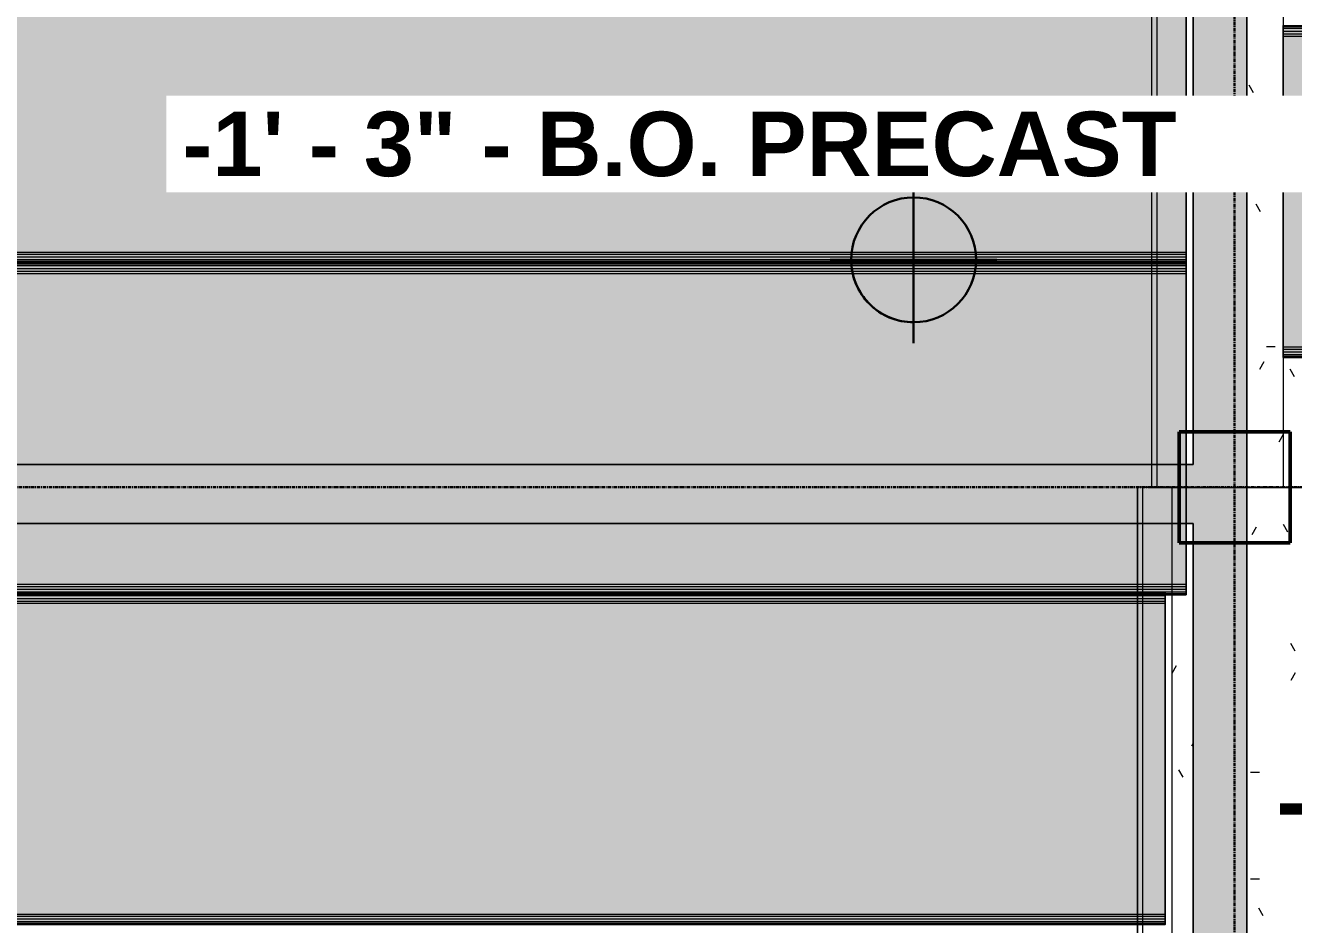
# Model space of a CAD drawing. Header units: inches. Extents: x -4126 to 593, y 9773 to 12297.
# Drawn here: x -3655.6 to -3472.8, y 10776.2 to 10905.7 of the extents above; entities that cross this region are included whole.
import ezdxf

# ---------------------------------------------------------------- set-up
doc = ezdxf.new("R2010")
doc.units = ezdxf.units.IN
doc.header["$MEASUREMENT"] = 0
doc.linetypes.add('Grid Line 1_2_', pattern=[0.8749999999999999, 0.4999999999999999, -0.125, 0.125, -0.125])
for name, color, linetype, lineweight in [('G-ANNO-DIMS', 111, 'Continuous', 9), ('I-WALL', 2, 'Continuous', 13), ('S-BEAM', 12, 'Continuous', 9), ('S-COLS', 52, 'Continuous', 9), ('S-GRID', 1, 'Continuous', 9)]:
    doc.layers.add(name, color=color, linetype=linetype, lineweight=lineweight)
doc.styles.add('Arial_B', font='arialbd.ttf', dxfattribs={"height": 9.285714285714281})
pattern_1 = [(270, (-11013.189, -3481.324), (7.680000000000001, -30.72), [1.267, -21.773, 1.267, -21.773, -122.88]), (270, (-11013.189, -3481.324), (7.680000000000001, -30.72), [-46.08, 1.267, -44.813, 1.267, -21.773, -53.76]), (270, (-11013.189, -3481.324), (7.680000000000001, -30.72), [-115.2, 1.267, -14.093, 1.267, -37.133]), (29.99999999999999, (-11009.349, -3492.844), (22.76430040425796, 22.01107510106448), [1.267, -21.773, 1.267, -21.773, -122.88]), (29.99999999999999, (-11009.349, -3492.844), (22.76430040425796, 22.01107510106448), [-46.08, 1.267, -44.813, 1.267, -21.773, -53.76]), (29.99999999999999, (-11009.349, -3492.844), (22.76430040425796, 22.01107510106448), [-115.2, 1.267, -14.093, 1.267, -37.133]), (150, (-10993.989, -3496.684), (-30.44430040425796, 8.708924898935509), [1.267, -21.773, 1.267, -21.773, -122.88]), (150, (-10993.989, -3496.684), (-30.44430040425796, 8.708924898935509), [-46.08, 1.267, -44.813, 1.267, -21.773, -53.76]), (150, (-10993.989, -3496.684), (-30.44430040425796, 8.708924898935509), [-115.2, 1.267, -14.093, 1.267, -37.133])]
pattern_2 = [(0, (0, 0), (30.72, 7.68), [1.267, -21.773, 1.267, -21.773, -122.88]), (0, (0, 0), (30.72, 7.68), [-46.08, 1.267, -44.813, 1.267, -21.773, -53.76]), (0, (0, 0), (30.72, 7.68), [-115.2, 1.267, -14.093, 1.267, -37.133]), (120, (11.52, 3.84), (-22.01107510106448, 22.76430040425796), [1.267, -21.773, 1.267, -21.773, -122.88]), (120, (11.52, 3.84), (-22.01107510106448, 22.76430040425796), [-46.07999999999999, 1.267, -44.813, 1.267, -21.773, -53.75999999999999]), (120, (11.52, 3.84), (-22.01107510106448, 22.76430040425796), [-115.2, 1.267, -14.093, 1.267, -37.133]), (240, (15.36, 19.2), (-8.708924898935503, -30.44430040425795), [1.267, -21.773, 1.267, -21.773, -122.88]), (240, (15.36, 19.2), (-8.708924898935503, -30.44430040425795), [-46.08, 1.267, -44.813, 1.267, -21.773, -53.76]), (240, (15.36, 19.2), (-8.708924898935503, -30.44430040425795), [-115.2, 1.267, -14.093, 1.267, -37.133])]

# ---------------------------------------------------------------- blocks, each defined once
blk = doc.blocks.new('CTR - 1st Phase - Common Walls_rvt-1-FRAMING PLAN - 1ST FLOOR')
at = {"layer": 'I-WALL', "lineweight": 5, "transparency": 33554585}
h = blk.add_hatch(color=8, dxfattribs=at)
h.paths.add_polyline_path([(-3487.298736679718, 10715.53939610477), (-3479.92373667971, 10715.53939610477), (-3479.92373667971, 10726.40792763256), (-3479.548736679717, 10726.40792763256), (-3479.548736679717, 10831.18939611053), (-3487.298736679717, 10831.18939611054), (-3487.298736679718, 10727.83218945226)], flags=0)
h.paths.add_polyline_path([(-3486.987820294596, 10847.18939611053), (-3479.548736679717, 10847.18939611053), (-3479.548736679716, 10949.9708645884), (-3479.92373667971, 10949.9708645884), (-3479.92373667971, 10960.83939611619), (-3487.298736679717, 10960.8393961162), (-3487.298736679717, 10847.18939611053)], flags=0)
h = blk.add_hatch(color=8, dxfattribs=at)
h.paths.add_polyline_path([(-3487.298736679717, 10831.18939611054), (-3479.548736679717, 10831.18939611053), (-3479.548736679717, 10839.15396303967), (-3487.298736679717, 10839.15396303967), (-3487.298736679717, 10831.19936166172)], flags=0)
h.paths.add_polyline_path([(-3486.979071961402, 10839.17364807904), (-3479.548736679717, 10839.17364807904), (-3479.548736679717, 10847.18939611053), (-3487.298736679717, 10847.17943055935), (-3487.298736679717, 10839.17364807904)], flags=0)
for points in [[(-3495.323736679705, 10833.93939611051), (-3495.323736679705, 10839.17364807904), (-3493.323736679712, 10839.17364807904), (-3493.323736679712, 10842.43939611052), (-3819.323736679694, 10842.43939611052), (-3819.323736679694, 10833.93939611052), (-3531.714922466505, 10833.93939611051)], [(-3479.548736679717, 10839.15396303967), (-3479.548736679717, 10839.17364807904), (-3481.359521967977, 10839.15396303967)]]:
    blk.add_hatch(color=8, dxfattribs=at).paths.add_polyline_path(points, flags=0)
h = blk.add_hatch(color=8, dxfattribs=at)
h.paths.add_polyline_path([(-3495.323736679705, 10833.93939611051), (-3494.536335104902, 10833.93939611051), (-3494.536335104902, 10839.17364807904), (-3495.323736679705, 10839.17364807904)], flags=0)
h.paths.add_polyline_path([(-3493.323736679712, 10839.17364807904), (-3492.536335104909, 10839.17364807904), (-3492.536335104909, 10842.43939611052), (-3493.323736679712, 10842.43939611052)], flags=0)
h = blk.add_hatch(color=8, dxfattribs=at)
h.paths.add_polyline_path([(-3489.32373667971, 10833.93939611051), (-3489.32373667971, 10839.15396303967), (-3494.536335104902, 10839.15396303967), (-3494.536335104902, 10833.93939611051), (-3492.536335104909, 10833.93939611051)], flags=0)
h.paths.add_polyline_path([(-3489.32373667971, 10839.17364807904), (-3489.32373667971, 10842.43939611052), (-3492.536335104909, 10842.43939611052), (-3492.536335104909, 10839.17364807904)], flags=0)
h = blk.add_hatch(color=8, dxfattribs=at)
h.paths.add_polyline_path([(-3488.323736679711, 10833.93939611051), (-3488.323736679711, 10839.15396303967), (-3489.32373667971, 10839.15396303967), (-3489.32373667971, 10833.93939611051)], flags=0)
h.paths.add_polyline_path([(-3492.536335104909, 10839.15396303967), (-3492.536335104909, 10839.17364807904), (-3493.323736679712, 10839.15396303967)], flags=0)
h.paths.add_polyline_path([(-3488.323736679711, 10839.17364807904), (-3488.323736679711, 10842.43939611052), (-3489.32373667971, 10842.43939611052), (-3489.32373667971, 10839.17364807904)], flags=0)
h = blk.add_hatch(color=8, dxfattribs=at)
h.paths.add_polyline_path([(-3488.323736679711, 10833.93939611051), (-3487.298736679717, 10833.93939611051), (-3487.298736679717, 10839.15396303967), (-3488.323736679711, 10839.15396303967)], flags=0)
h.paths.add_polyline_path([(-3487.641350300951, 10839.17364807904), (-3487.298736679717, 10839.17364807904), (-3487.298736679717, 10842.43939611052), (-3488.323736679711, 10842.43939611052), (-3488.323736679711, 10839.17364807904)], flags=0)
at = {"layer": 'I-WALL', "color": 253}
for p, q in [((-3487.298736679715, 10847.18939611053), (-3487.298736679713, 10960.83939611619)), ((-3479.548736679713, 10949.9708645884), (-3479.548736679716, 10847.18939611053)), ((-3487.298736679715, 10842.43939611051), (-3487.298736679715, 10847.17943055935)), ((-3479.548736679716, 10847.18939611053), (-3479.548736679716, 10847.14129079557)), ((-3479.548736679716, 10847.11065595305), (-3479.548736679716, 10839.17364807904)), ((-3819.323736679698, 10842.43939611052), (-3493.323736679708, 10842.43939611051)), ((-3493.323736679708, 10842.43939611051), (-3492.536335104905, 10842.43939611051)), ((-3492.536335104905, 10842.43939611051), (-3489.323736679707, 10842.43939611051)), ((-3489.323736679707, 10842.43939611051), (-3488.323736679708, 10842.43939611051)), ((-3488.323736679708, 10842.43939611051), (-3487.298736679715, 10842.43939611051)), ((-3479.548736679716, 10839.15396303967), (-3479.548736679716, 10831.26813626801)), ((-3495.323736679703, 10833.93939611051), (-3819.323736679698, 10833.93939611052)), ((-3494.5363351049, 10833.93939611051), (-3495.323736679703, 10833.93939611051)), ((-3489.323736679707, 10833.93939611051), (-3494.5363351049, 10833.93939611051)), ((-3488.323736679708, 10833.93939611051), (-3489.323736679707, 10833.93939611051)), ((-3487.298736679715, 10833.93939611051), (-3488.323736679708, 10833.93939611051)), ((-3487.298736679715, 10831.19936166171), (-3487.298736679715, 10833.93939611051)), ((-3487.298736679717, 10715.53939610476), (-3487.298736679715, 10831.18939611053)), ((-3479.548736679716, 10831.23750142549), (-3479.548736679716, 10831.18939611053)), ((-3479.548736679716, 10831.18939611053), (-3479.548736679717, 10726.40792763256))]:
    blk.add_line(p, q, dxfattribs=at)
at = {"layer": 'I-WALL', "color": 9}
for p, q in [((-3487.298736679713, 10960.83939611619), (-3487.298736679715, 10847.18939611053)), ((-3479.548736679716, 10847.18939611053), (-3479.548736679713, 10960.83939611619)), ((-3487.298736679715, 10847.17943055935), (-3487.298736679715, 10842.43939611051)), ((-3479.548736679716, 10847.14129079557), (-3479.548736679716, 10847.18939611053)), ((-3479.548736679716, 10839.17364807904), (-3479.548736679716, 10847.11065595305)), ((-3493.323736679708, 10842.43939611051), (-3819.323736679698, 10842.43939611052)), ((-3489.323736679707, 10842.43939611051), (-3493.323736679708, 10842.43939611051)), ((-3488.323736679708, 10842.43939611051), (-3489.323736679707, 10842.43939611051)), ((-3487.298736679715, 10842.43939611051), (-3488.323736679708, 10842.43939611051)), ((-3479.548736679716, 10831.26813626801), (-3479.548736679716, 10839.15396303967)), ((-3819.323736679698, 10833.93939611052), (-3495.323736679703, 10833.93939611051)), ((-3495.323736679703, 10833.93939611051), (-3489.323736679707, 10833.93939611051)), ((-3489.323736679707, 10833.93939611051), (-3488.323736679708, 10833.93939611051)), ((-3488.323736679708, 10833.93939611051), (-3487.298736679715, 10833.93939611051)), ((-3487.298736679715, 10833.93939611051), (-3487.298736679715, 10831.19936166171)), ((-3487.298736679715, 10831.18939611053), (-3487.298736679717, 10715.53939610476)), ((-3479.548736679716, 10831.18939611053), (-3479.548736679716, 10831.23750142549)), ((-3479.548736679717, 10715.53939610476), (-3479.548736679716, 10831.18939611053))]:
    blk.add_line(p, q, dxfattribs=at)
blk = doc.blocks.new('034100 - Precast Structural Concrete - Column - Corbels - 16_x16_-1699969-FRAMING PLAN - 1ST FLOOR')
at = {"layer": 'S-COLS'}
for p, q in [((-8.905511811023567, 8.98425196850407), (-8.984251968503944, 8.98425196850404)), ((-8.984251968503944, 8.98425196850404), (-8.984251968503944, -7.015748031495935)), ((6.937007874015715, 8.98425196850407), (-8.905511811023567, 8.98425196850407)), ((7.01574803149605, 8.98425196850404), (6.937007874015715, 8.98425196850407)), ((7.01574803149605, -7.015748031495935), (7.01574803149605, 8.98425196850404)), ((-8.984251968503944, -7.015748031495935), (-8.905511811023569, -7.015748031495924)), ((-8.905511811023569, -7.015748031495924), (6.937007874015714, -7.015748031495924)), ((6.937007874015715, -7.015748031495924), (7.01574803149605, -7.015748031495935))]:
    blk.add_line(p, q, dxfattribs=at)
at = {"layer": 'S-COLS', "lineweight": 50}
for p, q in [((-8.984251968503944, -7.015748031495786), (-8.984251968503944, 8.98425196850419)), ((-8.984251968503944, 8.98425196850419), (-8.905511811023567, 8.98425196850422)), ((-8.905511811023567, 8.98425196850422), (6.937007874015715, 8.98425196850422)), ((6.937007874015715, 8.98425196850422), (7.01574803149605, 8.98425196850419)), ((7.01574803149605, 8.98425196850419), (7.01574803149605, -7.015748031495786)), ((-8.905511811023569, -7.015748031495775), (-8.984251968503944, -7.015748031495786)), ((6.937007874015715, -7.015748031495775), (-8.905511811023567, -7.015748031495775)), ((7.01574803149605, -7.015748031495786), (6.937007874015715, -7.015748031495775))]:
    blk.add_line(p, q, dxfattribs=at)
blk = doc.blocks.new('034100 - Precast Structural Concrete - Solid Plank - 12_-1875238-FRAMING PLAN - 1ST FLOOR')
at = {"layer": 'S-BEAM', "transparency": 33554483}
for points in [[(3.00000000000486, 23.8996116550225), (3.666400516522108e-12, 23.8996116550225), (3.666400516522108e-12, 23.52425619278818), (6.999999999997981, 23.52425619278818), (6.999999999997981, 23.58661417322303), (3.00000000000486, 23.62794740008592)], [(3.00000000000486, 23.8996116550225), (3.00000000000486, 23.62794740008592), (6.999999999997981, 23.62794740008592), (6.999999999997981, 23.8996116550225), (6.212598425194925, 23.8996116550225)], [(6.999999999997981, 23.8996116550225), (6.999999999997981, 23.62794740008592), (43.39118578679821, 23.62794740008558), (43.39118578679821, 23.89961165502216)], [(6.212598425194925, 23.09448818897254), (3.666400516522108e-12, 23.09448818897254), (3.666400516522108e-12, 22.70078740156799), (6.999999999997981, 22.70078740156799), (6.999999999997981, 23.09448818897254)], [(330.9999999999869, 23.58661417321996), (6.999999999997981, 23.58661417322303), (6.999999999997981, 23.52425619278818), (330.9999999999869, 23.52425619278511)], [(313.5267086324865, 23.09448818896981), (6.999999999997981, 23.09448818897254), (6.999999999997981, 22.70078740156799), (330.9999999999869, 22.70078740156492), (330.9999999999869, 23.09448818896947)], [(4.212598425200837, -22.70078740158152), (3.240074875066048e-12, -22.70078740158152), (3.240074875066048e-12, -23.09448818898608), (5.000000000004234, -23.09448818898608), (5.000000000004234, -22.70078740158152)], [(4.212598425200837, -23.52425619280069), (3.240074875066048e-12, -23.52425619280069), (3.240074875066048e-12, -23.89961165503604), (5.000000000004234, -23.89961165503604), (5.000000000004234, -23.52425619280069)], [(313.5267086324861, -22.70078740158425), (5.000000000004234, -22.70078740158152), (5.000000000004234, -23.09448818898608), (330.9999999999864, -23.09448818898915), (330.9999999999864, -22.70078740158459)], [(330.9999999999864, -23.52425619280376), (5.000000000004234, -23.52425619280069), (5.000000000004234, -23.89961165503604), (330.9999999999864, -23.89961165503911)], [(3.240074875066048e-12, -23.89961165503604), (3.240074875066048e-12, -23.94094488189859), (4.212598425200837, -23.89961165503604)], [(5.000000000004234, -23.89961165503604), (5.000000000004234, -23.94094488189859), (43.39118578679778, -23.89961165503638)]]:
    blk.add_hatch(color=256, dxfattribs=at).paths.add_polyline_path(points, flags=0)
h = blk.add_hatch(color=256, dxfattribs=at)
h.paths.add_polyline_path([(3.666400516522108e-12, 23.52425619278818), (3.666400516522108e-12, 23.09448818897254), (6.999999999997981, 23.09448818897254), (6.999999999997981, 23.52425619278818), (6.212598425194925, 23.52425619278818)], flags=0)
h.paths.add_polyline_path([(6.999999999997981, 22.70078740156799), (3.666400516522108e-12, 22.70078740156799), (3.581135388230896e-12, 16.40987573161242), (1.00000000000233, 16.40987573161242), (1.00000000000233, 13.65987573163266), (6.999999999997896, 13.65987573163266), (6.999999999997896, 21.95155884098772)], flags=0)
h.paths.add_polyline_path([(1.000000000002245, 5.159875731626751), (1.00000000000216, 0.4098757316123132), (3.410605131648472e-12, 0.4098757316123132), (3.240074875066048e-12, -22.70078740158152), (5.000000000004234, -22.70078740158152), (5.00000000000449, 5.159875731626751), (4.212598425201093, 5.159875731626751)], flags=0)
h.paths.add_polyline_path([(5.000000000004234, -23.09448818898608), (3.240074875066048e-12, -23.09448818898608), (3.240074875066048e-12, -23.52425619280069), (5.000000000004234, -23.52425619280069)], flags=0)
h = blk.add_hatch(color=256, dxfattribs=at)
h.paths.add_polyline_path([(330.9999999999869, 23.52425619278511), (6.999999999997981, 23.52425619278818), (6.999999999997981, 23.09448818897254), (330.9999999999869, 23.09448818896947)], flags=0)
h.paths.add_polyline_path([(313.5267086324865, 22.70078740156526), (6.999999999997981, 22.70078740156799), (6.999999999997896, 13.65987573163266), (330.9999999999868, 13.65987573162959), (330.9999999999869, 22.70078740156492)], flags=0)
h.paths.add_polyline_path([(330.9999999999867, 5.159875731623681), (5.00000000000449, 5.159875731626751), (5.000000000004234, -22.70078740158152), (330.9999999999864, -22.70078740158459)], flags=0)
h.paths.add_polyline_path([(330.9999999999864, -23.09448818898915), (5.000000000004234, -23.09448818898608), (5.000000000004234, -23.52425619280069), (330.9999999999864, -23.52425619280376)], flags=0)
h = blk.add_hatch(color=256, dxfattribs=at)
h.paths.add_polyline_path([(1.00000000000233, 16.40987573161242), (3.581135388230896e-12, 16.40495447177016), (3.581135388230896e-12, 13.65987573163266), (1.00000000000233, 13.65987573163266), (1.00000000000233, 16.33113557413213)], flags=0)
h.paths.add_polyline_path([(3.495870259939684e-12, 5.159875731626751), (3.410605131648472e-12, 0.4098757316123132), (1.00000000000216, 0.4098757316123132), (1.000000000002245, 5.159875731626751)], flags=0)
at = {"layer": 'S-BEAM'}
for p, q in [((6.514815950139299e-14, 23.9409448818905), (6.029369549623967e-14, 23.89961165502787)), ((3.000000000001705, 23.94094488189078), (8.526512829121212e-14, 23.94094488189078)), ((6.514815950139299e-14, 23.76377952756008), (6.514815950139299e-14, 23.89961165502791)), ((6.029369549623967e-14, 23.89961165502787), (5.705738615955108e-14, 23.52425619279336)), ((3.000000000001662, 23.89961165502943), (4.263256414560614e-14, 23.89961165502945)), ((9.031183244852249e-14, 23.52425619279355), (7.000262350648895e-14, 23.76377952756008)), ((8.526512829121212e-14, 23.76377952756008), (3.000000000001712, 23.76377952756008)), ((3.000000000001705, 23.76377952756008), (8.526512829121212e-14, 23.76377952756008)), ((6.99999999999423, 23.94094488189077), (3.000000000001705, 23.94094488189078)), ((6.999999999994315, 23.89961165502941), (3.000000000001662, 23.89961165502943)), ((3.000000000001712, 23.76377952756008), (6.999999999994382, 23.76377952756008)), ((6.999999999994357, 23.76377952756008), (3.000000000001705, 23.76377952756008)), ((330.999999999989, 23.94094488189051), (6.99999999999423, 23.94094488189077)), ((330.999999999989, 23.89961165502789), (6.999999999994315, 23.89961165502941)), ((6.999999999994382, 23.76377952756008), (330.999999999989, 23.76377952756008)), ((330.999999999989, 23.76377952756008), (6.999999999994357, 23.76377952756008)), ((5.705738615955108e-14, 23.52425619279336), (5.705738615955108e-14, 16.40495447177802)), ((1.601338385356554e-13, 22.70078740157609), (9.031183244852249e-14, 23.52425619279355)), ((4.263256414560614e-14, 23.52425619279336), (6.999999999994341, 23.52425619279336)), ((1.789632746768548e-13, 22.70078740157624), (1.77124462553693e-13, 23.09448818897775)), ((1.641792252066173e-13, 23.09448818897775), (1.601338385356554e-13, 22.70078740157609)), ((6.999999999994315, 23.09448818897775), (1.705302565824239e-13, 23.09448818897775)), ((6.999999999994315, 23.09448818897932), (1.705302565824239e-13, 23.09448818897935)), ((1.803607718904589e-13, 22.40157480315088), (1.789632746768548e-13, 22.70078740157624)), ((6.999999999994315, 22.70078740157572), (1.705302565824239e-13, 22.70078740157571)), ((1.803607718904589e-13, 16.40495447177819), (1.803607718904589e-13, 22.40157480315088)), ((6.999999999994315, 22.4015748031497), (1.705302565824239e-13, 22.40157480314967)), ((6.999999999994341, 23.52425619279336), (330.999999999989, 23.52425619279336)), ((330.999999999989, 23.09448818897775), (6.999999999994315, 23.09448818897775)), ((330.999999999989, 23.09448818897777), (6.999999999994315, 23.09448818897932)), ((330.999999999989, 22.70078740157608), (6.999999999994315, 22.70078740157572)), ((330.999999999989, 22.40157480315087), (6.999999999994315, 22.4015748031497)), ((5.705738615955108e-14, 16.40495447177802), (5.705738615955108e-14, 8.445308802484353)), ((1.803607718904589e-13, 8.445308802484506), (1.803607718904589e-13, 16.40495447177819)), ((5.705738615955108e-14, 8.42562376311607), (5.705738615955108e-14, 0.4147969914628228)), ((1.803607718904589e-13, 0.4147969914629561), (1.803607718904589e-13, 8.425623763116223)), ((5.705738615955108e-14, 0.4147969914628228), (5.705738615955108e-14, -23.52425619279269)), ((1.803607718904589e-13, -22.40157480315092), (1.803607718904589e-13, 0.4147969914629561)), ((1.789632746768473e-13, -22.70078740157794), (1.803607718904589e-13, -22.40157480315092)), ((4.999999999999118, -22.40157480315092), (1.705302565824239e-13, -22.40157480315092)), ((9.031183244862616e-14, -23.52425619279246), (1.601338385356554e-13, -22.70078740157631)), ((1.601338385356554e-13, -22.70078740157631), (1.641792252066173e-13, -23.09448818897792)), ((1.77124462553693e-13, -23.09448818897792), (1.789632746768473e-13, -22.70078740157794)), ((4.999999999999118, -22.70078740157788), (1.705302565824239e-13, -22.70078740157791)), ((4.999999999999118, -23.09448818897792), (1.705302565824239e-13, -23.09448818897792)), ((4.999999999999118, -23.09448818897674), (1.705302565824239e-13, -23.09448818897672)), ((5.705738615955108e-14, -23.52425619279269), (6.029369549623967e-14, -23.89961165502785)), ((7.00026235064905e-14, -23.76377952756017), (9.031183244849044e-14, -23.52425619279406)), ((4.99999999999899, -23.52425619279424), (4.263256414560614e-14, -23.52425619279427)), ((330.9999999999889, -22.40157480315092), (4.999999999999118, -22.40157480315092)), ((330.9999999999889, -22.70078740157633), (4.999999999999118, -22.70078740157788)), ((330.9999999999889, -23.09448818897792), (4.999999999999118, -23.09448818897792)), ((330.9999999999889, -23.09448818897791), (4.999999999999118, -23.09448818897674)), ((330.9999999999889, -23.52425619279271), (4.99999999999899, -23.52425619279424)), ((6.514815950139299e-14, -23.89961165502787), (6.514815950139299e-14, -23.76377952756017)), ((4.999999999999033, -23.76377952756017), (8.526512829121212e-14, -23.76377952756017)), ((4.999999999999033, -23.76377952755979), (8.526512829121212e-14, -23.76377952755979)), ((6.029369549623967e-14, -23.89961165502785), (6.514815950139299e-14, -23.94094488189051)), ((4.99999999999899, -23.89961165502812), (4.263256414560614e-14, -23.89961165502813)), ((4.999999999999033, -23.94094488189051), (8.526512829121212e-14, -23.94094488189051)), ((330.9999999999889, -23.76377952756017), (4.999999999999033, -23.76377952756017)), ((330.9999999999889, -23.76377952756017), (4.999999999999033, -23.76377952755979)), ((330.9999999999889, -23.89961165502785), (4.99999999999899, -23.89961165502812)), ((330.9999999999889, -23.94094488189051), (4.999999999999033, -23.94094488189051))]:
    blk.add_line(p, q, dxfattribs=at)
blk = doc.blocks.new('034100 - Precast Structural Concrete - Solid Plank - 12_-V47-FRAMING PLAN - 1ST FLOOR')
at = {"layer": 'S-BEAM', "transparency": 33554483}
for points in [[(3.240074875066048e-12, 23.94094488188437), (3.240074875066048e-12, 23.89961165502319), (4.212598425200837, 23.94094488188437)], [(5.000000000004234, 23.89961165502319), (3.240074875066048e-12, 23.89961165502319), (3.240074875066048e-12, 23.52425619278886), (5.000000000004234, 23.52425619278886)], [(5.000000000004234, 23.94094488188437), (5.000000000004234, 23.89961165502319), (43.39118578679778, 23.94094488188403)], [(330.9999999999864, 23.89961165502012), (5.000000000004234, 23.89961165502319), (5.000000000004234, 23.52425619278886), (330.9999999999864, 23.52425619278579)], [(4.212598425200837, 23.09448818897322), (3.240074875066048e-12, 23.09448818897322), (3.240074875066048e-12, 22.70078740156867), (5.000000000004234, 22.70078740156867), (5.000000000004234, 23.09448818897322)], [(313.5267086324861, 23.09448818897049), (5.000000000004234, 23.09448818897322), (5.000000000004234, 22.70078740156867), (330.9999999999864, 22.7007874015656), (330.9999999999864, 23.09448818897015)]]:
    blk.add_hatch(color=256, dxfattribs=at).paths.add_polyline_path(points, flags=0)
h = blk.add_hatch(color=256, dxfattribs=at)
h.paths.add_polyline_path([(3.240074875066048e-12, 23.52425619278886), (3.240074875066048e-12, 23.09448818897322), (5.000000000004234, 23.09448818897322), (5.000000000004234, 23.52425619278886), (4.212598425200837, 23.52425619278886)], flags=0)
h.paths.add_polyline_path([(5.000000000004234, 22.70078740156867), (3.240074875066048e-12, 22.70078740156867), (3.495870259939684e-12, -22.70078740158084), (5.000000000003808, -22.70078740158084), (5.000000000003808, -16.27726821064056)], flags=0)
h.paths.add_polyline_path([(4.212598425200411, -23.09448818898539), (3.495870259939684e-12, -23.09448818898539), (3.495870259939684e-12, -23.52425619280001), (5.000000000003808, -23.52425619280001), (5.000000000003808, -23.09448818898539)], flags=0)
h = blk.add_hatch(color=256, dxfattribs=at)
h.paths.add_polyline_path([(330.9999999999864, 23.52425619278579), (5.000000000004234, 23.52425619278886), (5.000000000004234, 23.09448818897322), (330.9999999999864, 23.09448818897015)], flags=0)
h.paths.add_polyline_path([(43.39118578679778, 22.70078740156833), (5.000000000004234, 22.70078740156867), (5.000000000003808, -22.70078740158084), (330.999999999986, -22.70078740158391), (330.9999999999864, 22.7007874015656), (313.5267086324861, 22.70078740156594)], flags=0)
h.paths.add_polyline_path([(330.999999999986, -23.09448818898846), (5.000000000003808, -23.09448818898539), (5.000000000003808, -23.52425619280001), (330.999999999986, -23.52425619280308)], flags=0)
at = {"layer": 'S-BEAM'}
for p, q in [((6.514815950139299e-14, 23.9409448818905), (6.029369549623967e-14, 23.89961165502787)), ((4.999999999999502, 23.94094488189077), (8.526512829121212e-14, 23.94094488189078)), ((6.514815950139299e-14, 23.76377952756008), (6.514815950139299e-14, 23.89961165502791)), ((6.029369549623967e-14, 23.89961165502787), (5.705738615955108e-14, 23.52425619279336)), ((4.999999999999459, 23.89961165502942), (4.263256414560614e-14, 23.89961165502945)), ((9.031183244852249e-14, 23.52425619279355), (7.000262350648895e-14, 23.76377952756008)), ((8.526512829121212e-14, 23.76377952756008), (4.999999999999488, 23.76377952756008)), ((4.999999999999502, 23.76377952756008), (8.526512829121212e-14, 23.76377952756008)), ((330.9999999999894, 23.94094488189051), (4.999999999999502, 23.94094488189077)), ((330.9999999999894, 23.89961165502789), (4.999999999999459, 23.89961165502942)), ((4.999999999999488, 23.76377952756008), (330.9999999999894, 23.76377952756008)), ((330.9999999999894, 23.76377952756008), (4.999999999999502, 23.76377952756008)), ((5.705738615955108e-14, 23.52425619279336), (5.705738615955108e-14, -23.52425619279269)), ((1.601338385356554e-13, 22.70078740157609), (9.031183244852249e-14, 23.52425619279355)), ((4.263256414560614e-14, 23.52425619279336), (4.999999999999445, 23.52425619279336)), ((1.789632746768548e-13, 22.70078740157624), (1.77124462553693e-13, 23.09448818897775)), ((1.641792252066173e-13, 23.09448818897775), (1.601338385356554e-13, 22.70078740157609)), ((4.999999999999416, 23.09448818897775), (1.705302565824239e-13, 23.09448818897775)), ((4.999999999999416, 23.09448818897933), (1.705302565824239e-13, 23.09448818897935)), ((1.803607718904589e-13, 22.40157480315088), (1.789632746768548e-13, 22.70078740157624)), ((4.999999999999416, 22.70078740157571), (1.705302565824239e-13, 22.70078740157571)), ((1.803607718904589e-13, -22.40157480315092), (1.803607718904589e-13, 22.40157480315088)), ((4.999999999999416, 22.40157480314969), (1.705302565824239e-13, 22.40157480314967)), ((4.999999999999445, 23.52425619279336), (330.9999999999894, 23.52425619279336)), ((330.9999999999894, 23.09448818897775), (4.999999999999416, 23.09448818897775)), ((330.9999999999894, 23.09448818897777), (4.999999999999416, 23.09448818897933)), ((330.9999999999894, 22.70078740157608), (4.999999999999416, 22.70078740157571)), ((330.9999999999894, 22.40157480315087), (4.999999999999416, 22.40157480314969))]:
    blk.add_line(p, q, dxfattribs=at)
blk = doc.blocks.new('034100 - Precast Structural Concrete - Solid Plank - 12_-V48-FRAMING PLAN - 1ST FLOOR')
at = {"layer": 'S-BEAM', "transparency": 33554483}
for points in [[(3.212598425193306, 23.89961165502353), (3.240074875066048e-12, 23.89961165502353), (3.240074875066048e-12, 23.5242561927892), (3.999999999996362, 23.5242561927892), (3.999999999996362, 23.89961165502353)], [(327.9999999999852, 23.89961165502046), (3.999999999996362, 23.89961165502353), (3.999999999996362, 23.5242561927892), (327.9999999999852, 23.52425619278613)], [(3.999999999996362, 23.09448818897356), (3.240074875066048e-12, 23.09448818897356), (3.240074875066048e-12, 22.70078740156901), (3.999999999996362, 22.70078740156901)], [(310.5267086324849, 23.09448818897084), (3.999999999996362, 23.09448818897356), (3.999999999996362, 22.70078740156901), (327.9999999999852, 22.70078740156594), (327.9999999999852, 23.09448818897049)], [(2.813749233609988e-12, -22.7007874015805), (2.813749233609988e-12, -23.09448818898505), (3.999999999995935, -23.09448818898505), (3.999999999995935, -22.7007874015805), (3.212598425192879, -22.7007874015805)], [(2.813749233609988e-12, -23.52425619279967), (2.813749233609988e-12, -23.58661417323555), (3.999999999995935, -23.58661417323555), (3.999999999995935, -23.52425619279967), (3.212598425192879, -23.52425619279967)], [(310.5267086324845, -22.70078740158323), (3.999999999995935, -22.7007874015805), (3.999999999995935, -23.09448818898505), (327.9999999999848, -23.09448818898812), (327.9999999999848, -22.70078740158357)], [(3.999999999995935, -23.52425619279967), (3.999999999995935, -23.58661417323555), (327.9999999999848, -23.58661417323862), (327.9999999999848, -23.52425619280274), (40.39118578679616, -23.52425619280001)], [(310.5267086324845, -23.62794740010116), (40.39118578679616, -23.62794740009878), (40.39118578679616, -23.89961165503536), (327.9999999999848, -23.89961165503809), (327.9999999999848, -23.6279474001015)]]:
    blk.add_hatch(color=256, dxfattribs=at).paths.add_polyline_path(points, flags=0)
h = blk.add_hatch(color=256, dxfattribs=at)
h.paths.add_polyline_path([(3.240074875066048e-12, 23.5242561927892), (3.240074875066048e-12, 23.09448818897356), (3.999999999996362, 23.09448818897356), (3.999999999996362, 23.5242561927892), (3.212598425193306, 23.5242561927892)], flags=0)
h.paths.add_polyline_path([(3.240074875066048e-12, 22.70078740156901), (2.813749233609988e-12, -22.7007874015805), (3.999999999995935, -22.7007874015805), (3.999999999996362, 22.70078740156901), (3.212598425193306, 22.70078740156901)], flags=0)
h.paths.add_polyline_path([(3.999999999995935, -23.09448818898505), (2.813749233609988e-12, -23.09448818898505), (2.813749233609988e-12, -23.52425619279967), (3.999999999995935, -23.52425619279967)], flags=0)
h = blk.add_hatch(color=256, dxfattribs=at)
h.paths.add_polyline_path([(327.9999999999852, 23.52425619278613), (3.999999999996362, 23.5242561927892), (3.999999999996362, 23.09448818897356), (327.9999999999852, 23.09448818897049)], flags=0)
h.paths.add_polyline_path([(3.999999999996362, 22.70078740156901), (3.999999999995935, -22.7007874015805), (327.9999999999848, -22.70078740158357), (327.9999999999852, 22.70078740156594), (40.39118578679659, 22.70078740156867)], flags=0)
h.paths.add_polyline_path([(327.9999999999848, -23.09448818898812), (3.999999999995935, -23.09448818898505), (3.999999999995935, -23.52425619279967), (327.9999999999848, -23.52425619280274)], flags=0)
at = {"layer": 'S-BEAM'}
for p, q in [((6.514815950139299e-14, 23.9409448818905), (6.029369549623967e-14, 23.89961165502787)), ((6.514815950139299e-14, 23.76377952756008), (6.514815950139299e-14, 23.89961165502791)), ((6.029369549623967e-14, 23.89961165502787), (5.705738615955108e-14, 23.52425619279336)), ((3.999999999992866, 23.89961165502943), (4.263256414560614e-14, 23.89961165502945)), ((9.031183244852249e-14, 23.52425619279355), (7.000262350648895e-14, 23.76377952756008)), ((8.526512829121212e-14, 23.76377952756008), (3.999999999992912, 23.76377952756008)), ((3.999999999992908, 23.76377952756008), (8.526512829121212e-14, 23.76377952756008)), ((327.9999999999876, 23.89961165502789), (3.999999999992866, 23.89961165502943)), ((3.999999999992912, 23.76377952756008), (327.9999999999876, 23.76377952756008)), ((327.9999999999876, 23.76377952756008), (3.999999999992908, 23.76377952756008)), ((5.705738615955108e-14, 23.52425619279336), (5.705738615955108e-14, -23.52425619279269)), ((1.601338385356554e-13, 22.70078740157609), (9.031183244852249e-14, 23.52425619279355)), ((4.263256414560614e-14, 23.52425619279336), (3.99999999999287, 23.52425619279336)), ((1.789632746768548e-13, 22.70078740157624), (1.77124462553693e-13, 23.09448818897775)), ((1.641792252066173e-13, 23.09448818897775), (1.601338385356554e-13, 22.70078740157609)), ((3.999999999992823, 23.09448818897775), (1.705302565824239e-13, 23.09448818897775)), ((3.999999999992823, 23.09448818897933), (1.705302565824239e-13, 23.09448818897935)), ((1.803607718904589e-13, 22.40157480315088), (1.789632746768548e-13, 22.70078740157624)), ((3.999999999992823, 22.70078740157571), (1.705302565824239e-13, 22.70078740157571)), ((1.803607718904589e-13, -22.40157480315092), (1.803607718904589e-13, 22.40157480315088)), ((3.999999999992823, 22.40157480314969), (1.705302565824239e-13, 22.40157480314967)), ((3.99999999999287, 23.52425619279336), (327.9999999999876, 23.52425619279336)), ((327.9999999999876, 23.09448818897775), (3.999999999992823, 23.09448818897775)), ((327.9999999999876, 23.09448818897777), (3.999999999992823, 23.09448818897933)), ((327.9999999999876, 22.70078740157608), (3.999999999992823, 22.70078740157571)), ((327.9999999999876, 22.40157480315087), (3.999999999992823, 22.40157480314969)), ((1.789632746768473e-13, -22.70078740157794), (1.803607718904589e-13, -22.40157480315092)), ((3.999999999992695, -22.40157480315092), (1.705302565824239e-13, -22.40157480315092)), ((9.031183244862616e-14, -23.52425619279246), (1.601338385356554e-13, -22.70078740157631)), ((1.601338385356554e-13, -22.70078740157631), (1.641792252066173e-13, -23.09448818897792)), ((1.77124462553693e-13, -23.09448818897792), (1.789632746768473e-13, -22.70078740157794)), ((3.999999999992695, -22.70078740157789), (1.705302565824239e-13, -22.70078740157791)), ((3.999999999992695, -23.09448818897792), (1.705302565824239e-13, -23.09448818897792)), ((3.999999999992695, -23.09448818897673), (1.705302565824239e-13, -23.09448818897672)), ((5.705738615955108e-14, -23.52425619279269), (5.912255286858023e-14, -23.76377952755941)), ((8.502449267790035e-14, -23.58661417323092), (9.031183244849044e-14, -23.52425619279406)), ((3.999999999992567, -23.52425619279425), (4.263256414560614e-14, -23.52425619279427)), ((7.00026235064905e-14, -23.76377952756017), (8.151984399126589e-14, -23.62794740009384)), ((327.9999999999876, -22.40157480315092), (3.999999999992695, -22.40157480315092)), ((327.9999999999876, -22.70078740157633), (3.999999999992695, -22.70078740157789)), ((327.9999999999876, -23.09448818897792), (3.999999999992695, -23.09448818897792)), ((327.9999999999876, -23.09448818897791), (3.999999999992695, -23.09448818897673)), ((327.9999999999876, -23.52425619279271), (3.999999999992567, -23.52425619279425)), ((5.912255286858023e-14, -23.76377952755941), (6.029369549623967e-14, -23.89961165502785)), ((6.514815950139299e-14, -23.89961165502787), (6.514815950139299e-14, -23.76377952756017)), ((3.999999999992738, -23.76377952756017), (8.526512829121212e-14, -23.76377952756017)), ((3.999999999992738, -23.76377952755979), (8.526512829121212e-14, -23.76377952755979)), ((6.029369549623967e-14, -23.89961165502785), (6.514815950139299e-14, -23.94094488189051)), ((3.999999999992695, -23.89961165502812), (4.263256414560614e-14, -23.89961165502813)), ((3.999999999992738, -23.94094488189051), (8.526512829121212e-14, -23.94094488189051)), ((327.9999999999876, -23.76377952756017), (3.999999999992738, -23.76377952756017)), ((327.9999999999876, -23.76377952756017), (3.999999999992738, -23.76377952755979)), ((327.9999999999876, -23.89961165502785), (3.999999999992695, -23.89961165502812)), ((327.9999999999876, -23.94094488189051), (3.999999999992738, -23.94094488189051))]:
    blk.add_line(p, q, dxfattribs=at)
blk = doc.blocks.new('034100 - Precast Structural Concrete - Solid Plank - 12_-V147-FRAMING PLAN - 1ST FLOOR')
at = {"layer": 'S-BEAM', "transparency": 33554483}
h = blk.add_hatch(color=256, dxfattribs=at)
h.paths.add_polyline_path([(4.999999999997498, 23.52425619280078), (4.999999999997498, 23.89961165503442), (-3.069544618483641e-12, 23.89961165503442), (-3.069544618483641e-12, 23.52425619280078), (4.212598425194357, 23.52425619280078)], flags=0)
h.paths.add_polyline_path([(309.9999999999987, 23.52425619279805), (309.9999999999987, 23.89961165503169), (305.9999999999953, 23.89961165503169), (305.9999999999953, 23.52425619279805), (306.7874015747987, 23.52425619279805)], flags=0)
h = blk.add_hatch(color=256, dxfattribs=at)
h.paths.add_polyline_path([(4.999999999996986, -23.52425619278809), (4.999999999997157, -23.09448818897416), (-3.410605131648489e-12, -23.09448818897416), (-3.581135388230913e-12, -23.52425619278809), (4.212598425193845, -23.52425619278809)], flags=0)
h.paths.add_polyline_path([(309.9999999999982, -23.52425619279082), (309.9999999999984, -23.09448818897689), (305.999999999995, -23.09448818897689), (305.9999999999948, -23.52425619279082), (306.7874015747981, -23.52425619279082)], flags=0)
h.paths.add_polyline_path([(-3.410605131648489e-12, -22.70078740156654), (4.999999999997157, -22.70078740156654), (4.999999999997498, 22.70078740158365), (-3.069544618483641e-12, 22.70078740158365), (-3.410605131648489e-12, -13.0997105284068)], flags=0)
h.paths.add_polyline_path([(306.7874015747983, -22.70078740156927), (309.9999999999984, -22.70078740156927), (309.9999999999987, 22.70078740158093), (305.9999999999953, 22.70078740158093), (305.999999999995, -22.70078740156927)], flags=0)
h.paths.add_polyline_path([(4.999999999997498, 23.09448818898446), (4.999999999997498, 23.52425619280078), (-3.069544618483641e-12, 23.52425619280078), (-3.069544618483641e-12, 23.09448818898446), (4.212598425194357, 23.09448818898446)], flags=0)
h.paths.add_polyline_path([(309.9999999999987, 23.09448818898173), (309.9999999999987, 23.52425619279805), (305.9999999999953, 23.52425619279805), (305.9999999999953, 23.09448818898173), (306.7874015747987, 23.09448818898173)], flags=0)
h = blk.add_hatch(color=256, dxfattribs=at)
h.paths.add_polyline_path([(4.999999999997498, 22.70078740158365), (4.999999999997498, 23.09448818898446), (-3.069544618483641e-12, 23.09448818898446), (-3.069544618483641e-12, 22.70078740158365), (4.212598425194357, 22.70078740158365)], flags=0)
h.paths.add_polyline_path([(309.9999999999987, 22.70078740158093), (309.9999999999987, 23.09448818898173), (305.9999999999953, 23.09448818898173), (305.9999999999953, 22.70078740158093), (306.7874015747987, 22.70078740158093)], flags=0)
h = blk.add_hatch(color=256, dxfattribs=at)
h.paths.add_polyline_path([(4.999999999997157, -23.09448818897416), (4.999999999997157, -22.70078740156654), (-3.410605131648489e-12, -22.70078740156654), (-3.410605131648489e-12, -23.09448818897416), (4.212598425194016, -23.09448818897416)], flags=0)
h.paths.add_polyline_path([(309.9999999999984, -23.09448818897689), (309.9999999999984, -22.70078740156927), (305.999999999995, -22.70078740156927), (305.999999999995, -23.09448818897689), (306.7874015747983, -23.09448818897689)], flags=0)
h = blk.add_hatch(color=256, dxfattribs=at)
h.paths.add_polyline_path([(306.7874015747981, -23.89961165502685), (309.9999999999982, -23.89961165502685), (309.9999999999982, -23.52425619279082), (305.9999999999948, -23.52425619279082), (305.9999999999948, -23.89961165502685)], flags=0)
h.paths.add_polyline_path([(-3.581135388230913e-12, -23.89961165502412), (4.999999999996986, -23.89961165502412), (4.999999999996986, -23.52425619278809), (-3.581135388230913e-12, -23.52425619278809)], flags=0)
at = {"layer": 'S-BEAM'}
for p, q in [((1.07780723646999e-13, 23.94094488189054), (1.029262596418457e-13, 23.89961165502789)), ((1.278976924368181e-13, 23.94094488189054), (5.00000000000033, 23.94094488189054)), ((1.07780723646999e-13, 23.76377952756021), (1.07780723646999e-13, 23.8996116550279)), ((1.029262596418457e-13, 23.89961165502789), (9.968995030515707e-14, 23.52425619279274)), ((8.526512829121214e-14, 23.89961165502819), (5.000000000000287, 23.89961165502818)), ((1.329443965940693e-13, 23.5242561927944), (1.126351876520965e-13, 23.7637795275602)), ((1.278976924368181e-13, 23.76377952756021), (5.00000000000033, 23.76377952756021)), ((1.278976924368181e-13, 23.76377952755979), (5.00000000000033, 23.7637795275598)), ((2.027664026812614e-13, 22.70078740157629), (1.329443965942322e-13, 23.52425619279248)), ((9.968995030515707e-14, 23.52425619279274), (9.968995030515707e-14, -23.52425619279331)), ((8.526512829121214e-14, 23.52425619279441), (5.000000000000287, 23.52425619279439)), ((2.215958388224519e-13, 22.70078740157821), (2.19757026699299e-13, 23.09448818897788)), ((2.068117893522233e-13, 23.09448818897788), (2.027664026812614e-13, 22.70078740157629)), ((1.705302565824239e-13, 23.09448818897788), (5.000000000000214, 23.09448818897788)), ((1.705302565824239e-13, 23.09448818897659), (5.000000000000214, 23.09448818897662)), ((2.229933360360649e-13, 22.40157480315088), (2.215958388224519e-13, 22.70078740157821)), ((1.705302565824239e-13, 22.70078740157799), (5.000000000000214, 22.70078740157796)), ((2.229933360360649e-13, -22.40157480315092), (2.229933360360649e-13, 22.40157480315088)), ((1.705302565824239e-13, 22.40157480315088), (5.000000000000214, 22.40157480315088)), ((2.215958388224608e-13, -22.70078740157629), (2.229933360360649e-13, -22.40157480315092)), ((1.705302565824239e-13, -22.40157480314964), (5.000000000000052, -22.40157480314966)), ((1.329443965941285e-13, -23.52425619279353), (2.027664026812614e-13, -22.70078740157611)), ((2.027664026812614e-13, -22.70078740157611), (2.068117893522233e-13, -23.09448818897778)), ((2.19757026699299e-13, -23.09448818897779), (2.215958388224608e-13, -22.70078740157629)), ((1.705302565824239e-13, -22.70078740157571), (5.000000000000052, -22.70078740157572)), ((1.705302565824239e-13, -23.09448818897779), (5.000000000000052, -23.09448818897779)), ((1.705302565824239e-13, -23.09448818897949), (5.000000000000052, -23.09448818897947)), ((9.968995030515707e-14, -23.52425619279331), (1.029262596418457e-13, -23.89961165502783)), ((1.12635187652095e-13, -23.76377952756004), (1.329443965941285e-13, -23.52425619279353)), ((4.999999999999971, -23.52425619279331), (8.526512829121214e-14, -23.52425619279331)), ((1.07780723646999e-13, -23.89961165502788), (1.07780723646999e-13, -23.76377952756004)), ((5.000000000000013, -23.76377952756004), (1.278976924368181e-13, -23.76377952756004)), ((1.278976924368181e-13, -23.76377952756004), (5.00000000000001, -23.76377952756004)), ((1.029262596418457e-13, -23.89961165502783), (1.07780723646999e-13, -23.94094488189046)), ((8.526512829121214e-14, -23.89961165502951), (4.999999999999968, -23.89961165502948)), ((1.278976924368181e-13, -23.94094488189076), (5.00000000000001, -23.94094488189075))]:
    blk.add_line(p, q, dxfattribs=at)
blk = doc.blocks.new('034100 - Precast Structural Concrete - Inverted Tee - IT 24IT35 _17_F _ 11_B SHELF_-1925199-FRAMING PLAN - 1ST FLOOR')
at = {"layer": 'S-BEAM'}
h = blk.add_hatch(dxfattribs=at)
h.set_pattern_fill('FP_30', color=256, style=0, pattern_type=2)
h.set_pattern_definition(pattern_1)
h.paths.add_polyline_path([(-174.0354330708589, -10.00000000000266), (-174.0157480314906, -10.00000000000266), (-174.0354330708589, -7.999999999999535)], flags=0)
h.paths.add_polyline_path([(-174.0157480314906, -1.774999999991726), (-174.0157480314906, -7.999999999999535), (-165.999999999995, -7.999999999999535), (-165.999999999995, -1.774999999991726), (-172.2424704724436, -1.774999999991726)], flags=0)
h.paths.add_polyline_path([(-170.7500000000094, 6.531376689171148), (-170.7500000000094, 5.975000000008643), (-165.999999999995, 5.975000000008557), (-166.0049212598376, 7.000000000001827), (-170.7500000000094, 7.000000000001912)], flags=0)
h.paths.add_polyline_path([(166.0000000000035, -6.999999999998398), (173.9960629921335, -6.999999999998398), (173.9960629921335, -1.774999999986269), (166.0000000000035, -1.774999999986269)], flags=0)
h.paths.add_polyline_path([(166.0000000000035, 7.000000000001315), (166.0000000000035, 5.975000000013332), (173.9960629921335, 5.975000000013332), (173.9960629921335, 7.000000000001315), (166.0738188976419, 7.000000000001315)], flags=0)
h = blk.add_hatch(dxfattribs=at)
h.set_pattern_fill('FP_30', color=256, style=0, pattern_type=2)
h.set_pattern_definition(pattern_1)
h.paths.add_polyline_path([(-174.0157480314906, -7.999999999999535), (-174.0157480314906, -10.00000000000266), (-155.3275590551436, -10.00000000000283), (-155.2862258282821, -6.999999999998398), (108.9999999999912, -6.999999999997545), (108.9999999999912, -1.774999999984052), (12.62499999987733, -1.774999999983541), (12.62499999987733, 7.000000000001486), (-44.599999994335, 7.000000000001912), (-44.599999994335, -1.774999999992408), (-44.97499999505293, -1.774999999992408), (-44.97499999505293, -2.025000000002924), (-63.21853152212929, -2.025000000002754), (-63.21853152212929, -1.774999999992238), (-165.999999999995, -1.774999999991726), (-165.999999999995, -7.999999999999535), (-166.0787401574749, -7.999999999999535)], flags=0)
h.paths.add_polyline_path([(-165.999999999995, 5.975000000008557), (-52.34999999433477, 5.975000000008046), (-52.34999999433477, 7.000000000001998), (-165.999999999995, 7.000000000001827), (-165.999999999995, 6.842293074291953)], flags=0)
h.paths.add_polyline_path([(20.37499999987949, 7.000000000001486), (20.37499999987949, 5.975000000015378), (108.7499999999884, 5.975000000014952), (108.7152542372769, 7.000000000001656), (35.78331131089373, 7.000000000001401)], flags=0)
h.paths.add_polyline_path([(117.2499999999919, 7.000000000001571), (117.2499999999919, 5.975000000014867), (166.0000000000035, 5.975000000013332), (166.0000000000035, 7.000000000001315), (117.4999999999896, 7.000000000001571)], flags=0)
h.paths.add_polyline_path([(117.499999999991, -6.999999999998057), (166.0000000000035, -6.999999999998398), (166.0000000000035, -1.774999999986269), (117.499999999991, -1.774999999985928)], flags=0)
for p, q in [((-174.0354330708661, 7.999999999998993), (-174.0354330708661, 11.99999999999987)), ((-174.0354330708661, 11.99999999999995), (-174.0354330708661, 11.2125984251966)), ((-174.0354330708661, 11.2125984251966), (-174.0354330708661, 7.999999999999038)), ((173.996062992126, 11.99999999999987), (-174.0157480314982, 11.99999999999987)), ((173.996062992126, 11.99999999999995), (-174.0157480314978, 11.99999999999995)), ((173.996062992126, 11.2125984251966), (-174.0157480314978, 11.2125984251966)), ((-174.0354330708661, 7.000000000000094), (-174.0354330708661, 7.999999999998993)), ((-174.0354330708661, 7.999999999999038), (-174.0354330708661, -8.000000000001066)), ((-174.0354330708661, -6.999999999999902), (-174.0354330708661, 7.000000000000054)), ((-174.0157480314981, 7.000000000000054), (-166.0049212598449, 7.000000000000054)), ((-166.0049212598449, 7.000000000000094), (-174.0157480314982, 7.000000000000094)), ((-166.0049212598449, 7.000000000000054), (-142.8893368668041, 7.000000000000054)), ((165.9999999999969, 7.000000000000094), (-166.0049212598449, 7.000000000000094)), ((-142.8893368668041, 7.000000000000054), (-142.4956360794041, 7.000000000000054)), ((-142.4956360794041, 7.000000000000054), (-142.0658680755894, 7.000000000000054)), ((-142.0658680755878, 7.000000000000054), (-141.690512613354, 7.000000000000054)), ((-141.6078461596275, 7.000000000000054), (-141.232490697393, 7.000000000000054)), ((-141.232490697393, 7.000000000000054), (-140.8027226935789, 7.000000000000054)), ((-140.8027226935789, 7.000000000000054), (-140.4090219061758, 7.000000000000054)), ((-140.4090219061758, 7.000000000000054), (-95.0074471030217, 7.000000000000054)), ((-174.0354330708661, -8.000000000001142), (-174.0354330708661, -6.999999999999841)), ((-166.0787401574823, -6.999999999999841), (-174.0157480314982, -6.999999999999841)), ((-166.0787401574823, -6.999999999999902), (-174.0157480314982, -6.999999999999902)), ((-166.0000000000021, -6.999999999999841), (-166.0738188976398, -6.999999999999841)), ((-166.0000000000021, -6.999999999999902), (-166.0738188976398, -6.999999999999902)), ((166.0049212598384, -6.999999999999841), (-166.0000000000021, -6.999999999999841)), ((-155.3275590551509, -6.999999999999902), (-166.0000000000021, -6.999999999999902)), ((-154.9108703660536, -6.999999999999902), (-155.286225828288, -6.999999999999902)), ((-154.4811023622394, -6.999999999999902), (-154.9108703660536, -6.999999999999902)), ((-154.0874015748363, -6.999999999999902), (-154.4811023622394, -6.999999999999902)), ((-108.6858267716819, -6.999999999999902), (-154.0874015748363, -6.999999999999902)), ((-108.2921259842823, -6.999999999999902), (-108.6858267716819, -6.999999999999902)), ((-107.8623579804675, -6.999999999999902), (-108.2921259842823, -6.999999999999902)), ((-107.4870025182321, -6.999999999999902), (-107.8623579804655, -6.999999999999902)), ((-174.0354330708661, -8.000000000001066), (-174.0354330708661, -11.21259842519687)), ((-174.0354330708661, -12.0000000000001), (-174.0354330708661, -8.000000000001142))]:
    blk.add_line(p, q, dxfattribs=at)
blk = doc.blocks.new('Spot Elevations - Spot Elevation - Target Filled-1738873-FRAMING PLAN - 1ST FLOOR')
at = {"layer": 'G-ANNO-DIMS'}
h = blk.add_hatch(color=256, dxfattribs=at)
edge = h.paths.add_edge_path(flags=0)
edge.add_line((1.249000902703301e-16, 0), (-0.09374999999999985, 0))
edge.add_arc((5.724587470723462e-16, -3.434752482434078e-16), 0.09375000000000037, 90.00000000000063, 180.0000000000002, ccw=False)
edge.add_line((1.249000902703301e-16, 0.09375000000000007), (1.249000902703301e-16, 0))
h = blk.add_hatch(color=256, dxfattribs=at)
edge = h.paths.add_edge_path(flags=0)
edge.add_line((1.249000902703301e-16, 0), (0.09375000000000029, 0))
edge.add_arc((2.289834988289385e-16, 6.245004513516504e-17), 0.09374999999999996, 269.99999999999955, 359.99999999999966, ccw=False)
edge.add_line((1.249000902703301e-16, -0.09375), (1.249000902703301e-16, 0))
at = {"layer": 'G-ANNO-DIMS', "lineweight": 30}
for p, q in [((-2.706168622523819e-16, 0.1243846875261664), (-2.706168622523819e-16, -0.125)), ((1.249000902703301e-16, 0), (1.249000902703301e-16, 0.09375000000000007)), ((0.1250000000000001, 7.067913962433002e-16), (-0.1249999999999998, 7.067913962433002e-16)), ((-0.09374999999999985, 0), (1.249000902703301e-16, 0)), ((1.249000902703301e-16, 0), (1.249000902703301e-16, -0.09375)), ((0.09375000000000029, 0), (1.249000902703301e-16, 0))]:
    blk.add_line(p, q, dxfattribs=at)
blk.add_circle((1.249000902703301e-16, 0), 0.09375000000000007, dxfattribs=at)
for centre, radius, start, end in [((5.724587470723462e-16, -3.434752482434078e-16), 0.09375000000000037, 90.00000000000026, 179.9999999999999), ((2.289834988289385e-16, 6.245004513516504e-17), 0.09374999999999996, 269.9999999999992, 359.9999999999993)]:
    blk.add_arc(centre, radius, start, end, dxfattribs=at)

msp = doc.modelspace()

# ---------------------------------------------------------------- hatches: boundary and pattern name
at = {"layer": 'S-BEAM'}
h = msp.add_hatch(dxfattribs=at)
h.set_pattern_fill('FP_3', color=256, style=0, pattern_type=2)
h.set_pattern_definition(pattern_2)
h.paths.add_polyline_path([(-3473.323736679711, 10467.22876618928), (-3471.32373667965, 10467.22876618928), (-3471.323736679706, 10839.15396303967), (-3473.323736679709, 10839.15396303967), (-3473.323736679709, 10831.18939611053), (-3479.548736679717, 10831.18939611053), (-3479.548736679717, 10726.40792763256), (-3479.298736679706, 10726.40792763256), (-3479.298736679706, 10708.16439610548), (-3479.548736679718, 10708.16439610548), (-3479.548736679718, 10707.78939610477), (-3491.323736679714, 10707.78939610477), (-3491.323736679715, 10650.56439611056), (-3479.548736679711, 10650.56439611056), (-3479.548736679712, 10475.18939611053), (-3473.323736679711, 10475.18939611053), (-3473.323736679711, 10475.11065595305)], flags=0)
h.paths.add_polyline_path([(-3491.323736679715, 10467.22876618928), (-3489.32373667971, 10467.22876618928), (-3489.32373667971, 10475.18939611054), (-3487.298736679712, 10475.18939611054), (-3487.298736679712, 10545.93939611051), (-3491.323736679715, 10545.93939611051), (-3491.323736679715, 10475.11065595306)], flags=0)
h.paths.add_polyline_path([(-3487.298736679712, 10554.43939611052), (-3487.298736679712, 10642.81439611056), (-3491.323736679715, 10642.81439611056), (-3491.323736679715, 10554.43939611052), (-3487.814291365682, 10554.43939611052)], flags=0)
h.paths.add_polyline_path([(-3491.323736679714, 10715.53939610477), (-3487.298736679718, 10715.53939610477), (-3487.298736679717, 10831.18939611054), (-3488.323736679711, 10831.18939611054), (-3488.323736679711, 10823.65832696026), (-3491.323736679712, 10823.65832696026), (-3491.323736679714, 10727.00872066104)], flags=0)
h = msp.add_hatch(dxfattribs=at)
h.set_pattern_fill('FP_3', color=256, style=0, pattern_type=2)
h.set_pattern_definition(pattern_2)
h.paths.add_polyline_path([(-3473.323736679711, 10467.22876618928), (-3473.323736679711, 10475.18939611053), (-3479.548736679712, 10475.15876126801), (-3479.548736679712, 10467.22876618928)], flags=0)
h.paths.add_polyline_path([(-3487.298736679712, 10467.22876618928), (-3487.298736679712, 10475.18939611054), (-3489.32373667971, 10475.18939611054), (-3489.32373667971, 10467.22876618928)], flags=0)
h.paths.add_polyline_path([(-3488.323736679711, 10831.18939611054), (-3487.298736679717, 10831.19936166172), (-3487.298736679717, 10833.93939611051), (-3488.323736679711, 10833.93939611051), (-3488.323736679711, 10831.19431737038)], flags=0)
h.paths.add_polyline_path([(-3473.323736679709, 10831.18939611053), (-3473.323736679709, 10839.15396303967), (-3479.548736679717, 10839.15396303967), (-3479.548736679717, 10831.18939611053), (-3474.32373667971, 10831.18939611053)], flags=0)

# ---------------------------------------------------------------- linework, layer by layer
for p, q in [((-3495.323736679703, 10839.17364807904), (-3495.323736679703, 10467.22876618928)), ((-3494.536335104899, 10839.17364807904), (-3495.323736679703, 10839.17364807904)), ((-3493.323736679708, 10839.17364807904), (-3495.323736679703, 10839.17364807904)), ((-3495.323736679703, 10467.20514414203), (-3495.323736679703, 10839.17364807904)), ((-3494.536335104899, 10839.17364807904), (-3489.323736679706, 10839.17364807904)), ((-3494.5363351049, 10467.20514414203), (-3494.5363351049, 10839.17364807904)), ((-3490.323736679703, 10839.17364807904), (-3493.323736679708, 10839.17364807904)), ((-3490.323736679703, 10839.17364807904), (-3489.323736679707, 10839.17364807904)), ((-3490.323736679703, 10467.22876618928), (-3490.323736679703, 10839.15396303967)), ((-3490.323736679703, 10824.89848444057), (-3490.323736679703, 10839.15396303967)), ((-3489.323736679706, 10839.17364807904), (-3473.323736679707, 10839.17364807904)), ((-3489.323736679707, 10839.17364807904), (-3488.323736679708, 10839.17364807904)), ((-3488.323736679708, 10839.17364807904), (-3473.323736679707, 10839.17364807904)), ((-3473.323736679707, 10839.17364807904), (-3468.111138254506, 10839.17364807904)), ((-3473.323736679707, 10839.17364807904), (-3472.323736679703, 10839.17364807904)), ((-3490.323736679703, 10824.50478365317), (-3490.323736679703, 10824.89848444057)), ((-3490.323736679703, 10824.07501564936), (-3490.323736679703, 10824.50478365317)), ((-3490.323736679703, 10823.69966018712), (-3490.323736679703, 10824.07501564936)), ((-3490.323736679703, 10467.22876618928), (-3490.323736679703, 10823.65832696026))]:
    msp.add_line(p, q, dxfattribs=at)
at = {"layer": 'S-GRID', "linetype": 'Grid Line 1_2_', "lineweight": 30}
for p, q in [((-3481.323736679716, 9772.610295093406), (-3481.323736679695, 12247.50061429882)), ((-1814.206384802924, 10839.18939611053), (-4076.950002061647, 10839.18939611053))]:
    msp.add_line(p, q, dxfattribs=at)

# ---------------------------------------------------------------- block references
at = {"lineweight": 5}
msp.add_blockref('CTR - 1st Phase - Common Walls_rvt-1-FRAMING PLAN - 1ST FLOOR', (0, 0), dxfattribs=at)
at = {"layer": 'G-ANNO-DIMS', "lineweight": 30, "extrusion": (0, 0, -1), "xscale": 95.99999999999994, "yscale": 95.99999999999994, "zscale": 95.99999999999994}
msp.add_blockref('Spot Elevations - Spot Elevation - Target Filled-1738873-FRAMING PLAN - 1ST FLOOR', (3527.589466267814, 10871.95690541314), dxfattribs=at)
at = {"layer": 'S-BEAM'}
for name, p, rotation in [('034100 - Precast Structural Concrete - Inverted Tee - IT 24IT35 _17_F _ 11_B SHELF_-1925199-FRAMING PLAN - 1ST FLOOR', (-3481.323736679708, 11013.18939611053), 89.99999999999991), ('034100 - Precast Structural Concrete - Solid Plank - 12_-V47-FRAMING PLAN - 1ST FLOOR', (-3488.323736679708, 10895.48116160593), 180), ('034100 - Precast Structural Concrete - Solid Plank - 12_-1875238-FRAMING PLAN - 1ST FLOOR', (-3488.323736679708, 10847.59927184215), 180), ('034100 - Precast Structural Concrete - Solid Plank - 12_-V48-FRAMING PLAN - 1ST FLOOR', (-3491.32373667971, 10800.07171278703), 180)]:
    msp.add_blockref(name, p, dxfattribs=dict(at, rotation=rotation))
msp.add_blockref('034100 - Precast Structural Concrete - Solid Plank - 12_-V147-FRAMING PLAN - 1ST FLOOR', (-3474.323736679708, 10881.80278193727), dxfattribs=at)
at = {"layer": 'S-COLS', "rotation": 90.0000000000016}
msp.add_blockref('034100 - Precast Structural Concrete - Column - Corbels - 16_x16_-1699969-FRAMING PLAN - 1ST FLOOR', (-3480.339484711202, 10840.17364807904), dxfattribs=at)

# ---------------------------------------------------------------- next in the draw order: texts
at = {"layer": 'G-ANNO-DIMS', "char_height": 9.285714285714281, "width": 166.4918220946915, "attachment_point": 1, "line_spacing_factor": 0.9417779076525878, "style": 'Arial_B', "bg_fill": 3, "box_fill_scale": 1.25, "bg_fill_color": 256, "bg_fill_true_color": 13158600, "bg_fill_transparency": 0}
for insert in [(-3632.961058807271, 10893.30339789873), (-3475.3079622231, 10798.59994178037)]:
    msp.add_mtext('-1\' - 3" - B.O. PRECAST', dxfattribs=dict(at, insert=insert))

doc.saveas('drawing.dxf')
